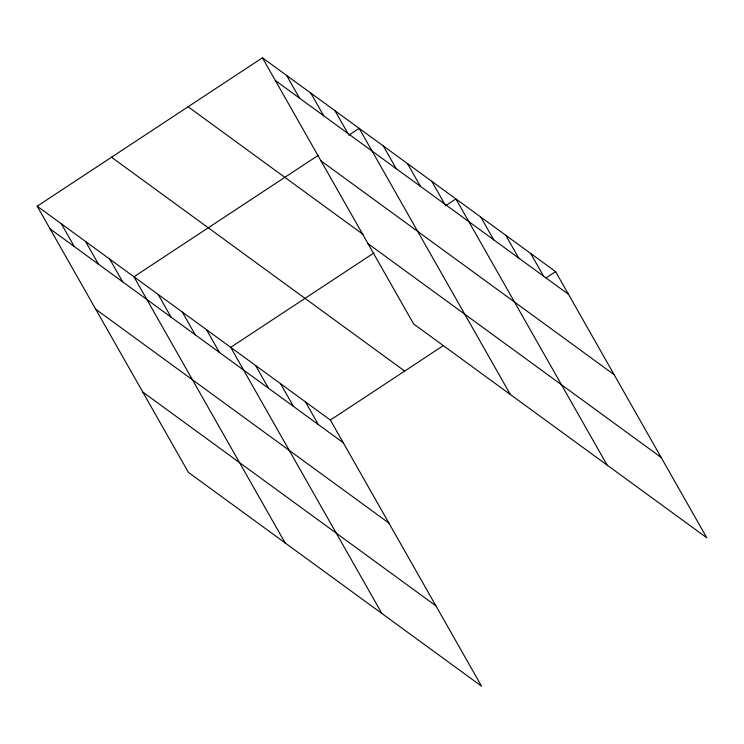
<?xml version="1.0" encoding="UTF-8"?>
<svg xmlns="http://www.w3.org/2000/svg" width="744" height="744" viewBox="0 0 744 744"><rect width="100%" height="100%" fill="white"/><g stroke="black" fill="none" stroke-linecap="round" stroke-linejoin="round"><path stroke-width="1.12" d="M37.2 206.2L330.373 420.044L481.573 686.21L188.399 472.366L37.2 206.2L262.427 57.79L555.601 271.634L706.8 537.8L413.627 323.956L262.427 57.79M318.2 155.357L133.948 276.768L285.147 542.934M348.694 135.268L359.175 128.359L510.375 394.525M373.934 252.951L230.696 347.336L381.895 613.502M445.433 205.837L455.923 198.927L607.123 465.093M330.373 420.044L442.987 345.839M546.068 277.912L555.601 271.634M275.327 80.501L568.5 294.345M320.962 160.844L614.135 374.688M188.102 106.764L362.988 234.332M367.992 243.623L661.165 457.458M111.526 157.226L404.699 371.07M50.099 228.91L343.272 442.754M95.744 309.253L388.917 523.088M142.764 392.023L435.938 605.867M530.677 253.462L543.576 276.173M505.762 235.281L518.661 257.991M480.838 217.108L493.737 239.819M431.734 181.285L444.633 203.995M407.545 163.643L420.444 186.353M383.355 146.001L396.264 168.711M334.986 110.716L347.885 133.427M310.797 93.074L323.696 115.785M286.617 75.432L299.516 98.143M305.449 401.862L318.358 424.573M280.534 383.69L293.434 406.401M255.611 365.509L268.51 388.219M206.507 329.694L219.406 352.405M182.317 312.052L195.216 334.763M158.137 294.41L171.036 317.121M109.759 259.126L122.658 281.837M85.569 241.484L98.478 264.194M61.389 223.842L74.288 246.552"/></g></svg>
